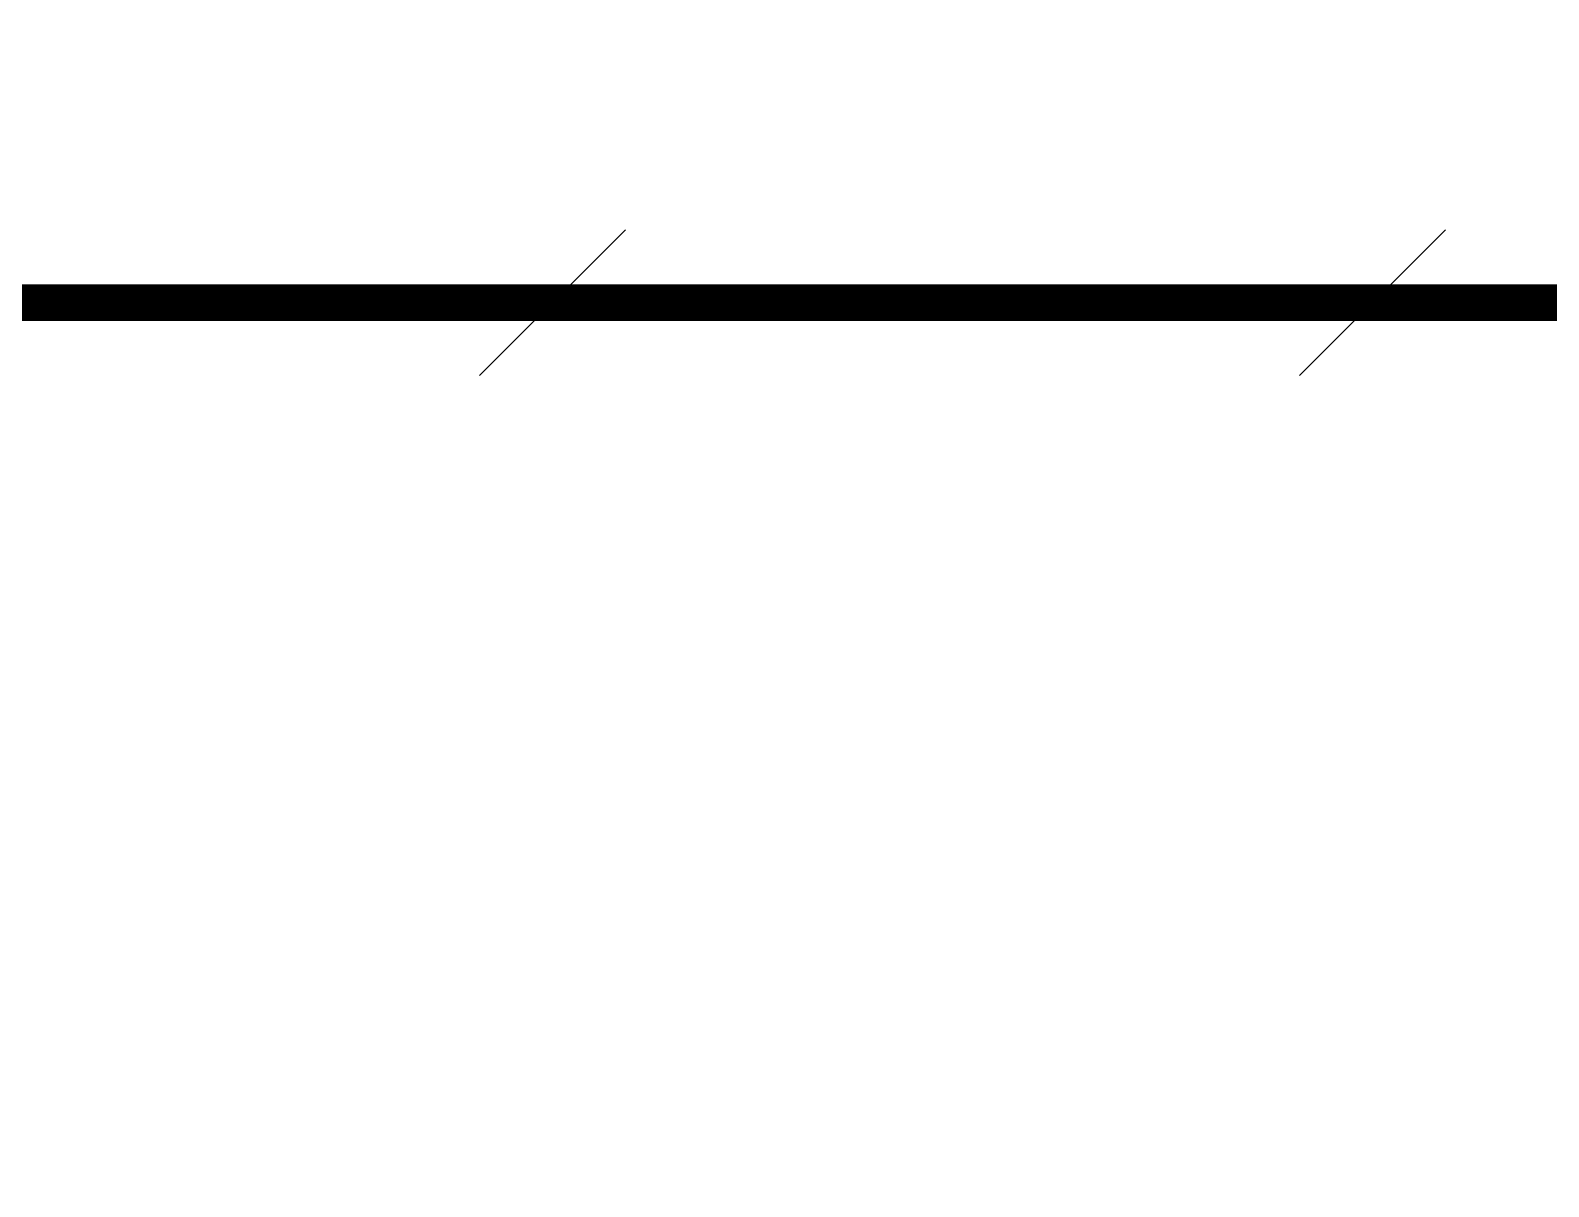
# Model space of a CAD drawing. Extents: x 3002737 to 4077523, y -995787 to -7267.
# Drawn here: x 3147737 to 3149820, y -784709 to -783122 of the extents above; entities that cross this region are included whole.
import ezdxf

# ---------------------------------------------------------------- set-up
doc = ezdxf.new("R2010")
doc.units = 0
doc.header["$LTSCALE"] = 1000
doc.header["$MEASUREMENT"] = 0
doc.linetypes.add('CENTER2', pattern=[1.125, 0.75, -0.125, 0.125, -0.125])
doc.layers.get('0').update_dxf_attribs({"linetype": 'CONTINUOUS'})
doc.layers.add('SHTLN', color=4, linetype='CONTINUOUS')
doc.layers.add('WIRE-接地', color=2, linetype='CONTINUOUS')

# ---------------------------------------------------------------- blocks, each defined once
blk = doc.blocks.new('$TelecSys$00000008')
blk.add_line((0.4, 0.4), (-0.4, -0.4))

msp = doc.modelspace()

# ---------------------------------------------------------------- linework, layer by layer
at = {"layer": 'WIRE-接地', "color": 2, "linetype": 'CENTER2', "const_width": 50}
msp.add_lwpolyline([(3158840, -784099.6), (3153442.1, -784099.6), (3153442.1, -783495.7), (3146840.2, -783495.7), (3146840.2, -784701.2), (3146093.4, -784701.2), (3146093.4, -785296.5), (3141185.9, -785296.5), (3141185.9, -784693.6), (3140439.9, -784693.6), (3140439.9, -783504.3), (3133843.2, -783504.3), (3133843.2, -784097.2), (3131137.4, -784097.2), (3131137.4, -776200.6)], dxfattribs=at)

# ---------------------------------------------------------------- block references
at = {"layer": 'SHTLN', "color": 2, "xscale": 250, "yscale": 250, "zscale": 250, "rotation": 180}
for p in [(3148453.6, -783495.7), (3149578.6, -783495.7)]:
    msp.add_blockref('$TelecSys$00000008', p, dxfattribs=at)

doc.saveas('drawing.dxf')
